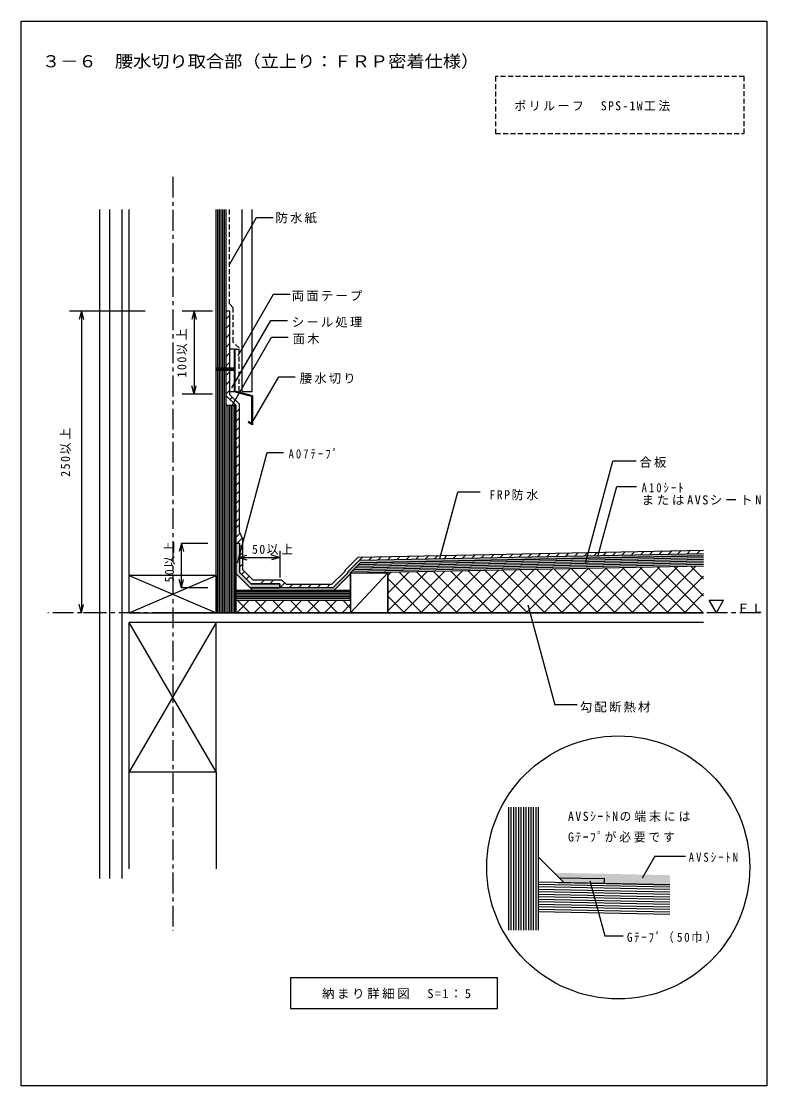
# Model space of a CAD drawing. Units: millimetres, scale not verified. Extents: x -444 to 456, y -658 to 627.
import ezdxf
from ezdxf.enums import TextEntityAlignment as Align

# ---------------------------------------------------------------- set-up
doc = ezdxf.new("R2010")
doc.units = ezdxf.units.MM
doc.header["$LTSCALE"] = 5
doc.linetypes.add('CHAIN1', pattern=[8, 5, -1, 1, -1])
doc.linetypes.add('DASHED1', pattern=[1.8, 1.2, -0.6])
for name, color, linetype in [('0-0_境界寸法', 7, 'Continuous'), ('0-6', 7, 'CHAIN1'), ('A-0', 4, 'Continuous'), ('A-9', 7, 'DASHED1'), ('F-0', 2, 'Continuous')]:
    doc.layers.add(name, color=color, linetype=linetype)
doc.styles.add('ＭＳ ゴシック', font='')
doc.styles.get('ＭＳ ゴシック').set_extended_font_data('MS Gothic')

msp = doc.modelspace()

# ---------------------------------------------------------------- linework, layer by layer
at = {"layer": '0-0_境界寸法'}
for p, q in [((395.546, -86.505), (386.886, -71.505)), ((386.886, -71.505), (404.206, -71.505)), ((395.546, -86.505), (404.206, -71.505))]:
    msp.add_line(p, q, dxfattribs=at)
at = {"layer": '0-0_境界寸法', "color": 2}
for p, q in [((-118.67, -526.78), (-118.67, -564.28)), ((-118.67, -526.78), (131.331, -526.78)), ((131.331, -564.28), (131.331, -526.78)), ((-118.67, -564.28), (131.331, -564.28))]:
    msp.add_line(p, q, dxfattribs=at)
at = {"layer": '0-6'}
msp.add_line((448.856, -86.505), (383.856, -86.505), dxfattribs=at)
at = {"layer": 'A-0', "linetype": 'CHAIN1'}
msp.add_line((-260.724, 439.664), (-260.724, -470.505), dxfattribs=at)
at = {"layer": 'A-0', "color": 7}
for p, q in [((-349.224, 400.426), (-349.224, -407.512)), ((-337.224, 400.426), (-337.224, -407.512)), ((-322.224, 400.426), (-322.224, -407.512)), ((-176.959, 180.52), (-176.959, 400.426)), ((-164.959, 180.52), (-164.959, 400.426)), ((-186.695, 208.823), (-208.224, 208.823)), ((-186.695, 208.223), (-208.224, 208.223)), ((-186.695, 207.623), (-208.224, 207.623)), ((-186.695, 207.023), (-208.224, 207.023)), ((-186.695, 206.423), (-208.224, 206.423)), ((-186.695, 205.823), (-208.224, 205.823)), ((-176.959, 180.52), (-164.959, 180.52)), ((-35.243, -23.249), (-49.224, -37.23)), ((-35.243, -23.249), (380.025, -14.853)), ((-33.974, -26.222), (380.025, -17.854)), ((380.025, -17.854), (-33.974, -26.222)), ((-49.224, -38.263), (-67.467, -56.505)), ((-33.975, -26.224), (-46.347, -38.425)), ((-46.309, -38.387), (-33.974, -26.222)), ((-46.309, -38.387), (-33.975, -26.224)), ((-46.224, -38.304), (-46.224, -71.505)), ((-46.224, -39.505), (-46.224, -38.387)), ((-46.224, -38.472), (-1.224, -38.472)), ((-46.224, -38.472), (-1.224, -38.472)), ((-1.224, -86.505), (-1.224, -38.472)), ((-1.224, -86.505), (-1.224, -38.472)), ((-66.224, -59.505), (-46.224, -39.505)), ((-66.224, -59.505), (-46.224, -39.505)), ((-67.467, -56.505), (-167.224, -56.505)), ((-167.224, -56.505), (-164.224, -56.505)), ((-164.224, -59.505), (-167.224, -56.505)), ((-164.224, -59.505), (-66.224, -59.505)), ((-361.51, -86.505), (-368.657, -86.505)), ((380.025, -86.505), (-260.724, -86.505)), ((381.776, -86.505), (381.727, -86.505)), ((380.025, -98.505), (-260.724, -98.505)), ((204.734, -412.13), (339.467, -414.854))]:
    msp.add_line(p, q, dxfattribs=at)
at = {"layer": 'A-0'}
for p, q in [((-313.224, -41.505), (-313.224, 400.426)), ((-208.224, -86.505), (-208.224, 400.426)), ((-206.224, -86.505), (-206.224, 400.426)), ((-204.224, -86.505), (-204.224, 400.426)), ((-202.224, -86.505), (-202.224, 400.426)), ((-200.224, -86.505), (-200.224, 400.426)), ((-198.224, -86.505), (-198.224, 400.426)), ((-192.384, 333.675), (-159.493, 390.646)), ((-159.493, 390.646), (-139.442, 390.646)), ((-181.928, 223.943), (-139.127, 298.075)), ((-139.127, 298.075), (-119.077, 298.075)), ((-294.089, 277.391), (-385.262, 277.391)), ((-371.155, 277.391), (-373.834, 267.391)), ((-371.155, 277.391), (-368.475, 267.391)), ((-371.155, 277.391), (-371.155, -86.505)), ((-212.62, 277.391), (-249.312, 277.391)), ((-235.04, 277.391), (-237.72, 267.391)), ((-235.04, 277.391), (-232.361, 267.391)), ((-235.04, 277.391), (-235.04, 177.391)), ((-196.224, 268.117), (-191.695, 272.646)), ((-196.224, 256.804), (-191.695, 261.332)), ((-189.314, 185.078), (-142.392, 266.348)), ((-142.392, 266.348), (-122.341, 266.348)), ((-196.224, 245.49), (-191.695, 250.018)), ((-195.696, 246.018), (-191.695, 250.018)), ((-188.605, 164.258), (-141.392, 246.032)), ((-141.392, 246.032), (-121.341, 246.032)), ((-196.224, 234.177), (-191.695, 238.705)), ((-186.695, 231.597), (-191.695, 231.597)), ((-185.695, 231.597), (-180.695, 231.597)), ((-196.224, 222.862), (-191.695, 227.391)), ((-196.224, 222.862), (-191.695, 227.391)), ((-196.224, 211.549), (-191.695, 216.077)), ((-196.224, 188.921), (-191.695, 193.449)), ((-195.696, 200.763), (-191.695, 204.763)), ((-195.696, 189.45), (-191.695, 193.449)), ((-165.224, 142.389), (-132.878, 198.413)), ((-132.878, 198.413), (-112.828, 198.413)), ((-235.04, 177.391), (-237.72, 187.391)), ((-235.04, 177.391), (-232.361, 187.391)), ((-196.224, 177.607), (-191.695, 182.136)), ((-186.695, 180.059), (-191.695, 180.059)), ((-212.62, 177.391), (-249.312, 177.391)), ((-191.623, 170.894), (-188.795, 173.723)), ((-194.224, 163.495), (-194.224, -86.505)), ((-192.224, 163.495), (-192.224, -86.505)), ((-190.224, 163.495), (-190.224, -86.505)), ((-188.224, 163.495), (-188.224, -86.505)), ((-186.224, 163.495), (-186.224, -86.505)), ((-184.224, 155.564), (-180.224, 159.564)), ((-184.224, 144.564), (-180.224, 148.564)), ((-184.224, 133.564), (-180.224, 137.564)), ((-184.224, 122.564), (-180.224, 126.564)), ((-184.224, 111.564), (-180.224, 115.564)), ((-184.224, 100.564), (-180.224, 104.564)), ((-182.56, -26.206), (-146.941, 106.727)), ((-146.941, 106.727), (-126.906, 106.727)), ((-184.224, 89.564), (-180.224, 93.564)), ((237.625, -26.734), (270.578, 96.249)), ((298.701, 96.249), (270.578, 96.249)), ((-184.224, 78.564), (-180.224, 82.564)), ((-184.224, 67.564), (-180.224, 71.564)), ((252.592, -18.729), (275.283, 65.956)), ((275.283, 65.956), (299.309, 65.956)), ((-184.224, 56.564), (-180.224, 60.564)), ((61.837, -20.935), (83.235, 58.922)), ((64.471, -11.105), (83.235, 58.922)), ((110.345, 58.922), (83.235, 58.922)), ((110.345, 58.922), (83.235, 58.922)), ((-184.224, 45.564), (-180.224, 49.564)), ((-184.224, 34.564), (-180.224, 38.564)), ((-184.224, 23.564), (-180.224, 27.564)), ((-184.224, 23.564), (-180.224, 27.564)), ((-184.226, 17.806), (-184.224, 17.808)), ((-184.224, 15.937), (-180.224, 19.937)), ((-184.224, 4.623), (-180.224, 8.623)), ((-184.224, 4.623), (-180.224, 8.623)), ((-183.354, -2.769), (-176.971, 3.614)), ((-250.368, -2.769), (-247.688, -12.769)), ((-250.368, -56.505), (-250.368, -2.769)), ((-179.654, -7.579), (-176.224, -4.149)), ((-131.524, -11.819), (-131.524, -43.819)), ((293.121, -16.61), (296.762, -12.827)), ((304.444, -16.381), (308.073, -12.61)), ((315.092, -16.166), (318.628, -12.491)), ((326.414, -15.937), (330.341, -11.857)), ((337.738, -15.709), (341.664, -11.628)), ((349.06, -15.479), (352.987, -11.399)), ((360.383, -15.25), (364.309, -11.17)), ((372.446, -15.027), (376.372, -10.947)), ((-181.524, -19.886), (-171.523, -17.207)), ((-181.524, -19.886), (-171.523, -22.565)), ((-180.2, -18.004), (-176.2, -14.005)), ((-131.524, -19.886), (-141.523, -22.565)), ((-40.1, -32.348), (380.025, -23.855)), ((-38.058, -30.306), (380.025, -21.855)), ((-36.016, -28.264), (380.025, -19.853)), ((-35.243, -23.249), (-31.32, -19.172)), ((-23.931, -23.031), (-20.008, -18.955)), ((-12.62, -22.814), (-8.697, -18.738)), ((-1.308, -22.596), (2.615, -18.52)), ((10.004, -22.379), (13.926, -18.303)), ((21.316, -22.162), (25.238, -18.086)), ((32.627, -21.945), (36.55, -17.869)), ((43.939, -21.728), (47.861, -17.652)), ((55.25, -21.511), (59.173, -17.435)), ((55.25, -21.511), (59.173, -17.435)), ((66.562, -21.294), (70.485, -17.217)), ((77.874, -21.076), (81.796, -17)), ((89.185, -20.859), (93.108, -16.783)), ((100.497, -20.642), (104.419, -16.566)), ((111.809, -20.425), (115.731, -16.349)), ((123.12, -20.208), (127.043, -16.132)), ((134.432, -19.991), (138.354, -15.914)), ((145.743, -19.773), (149.666, -15.697)), ((157.055, -19.556), (160.977, -15.48)), ((157.055, -19.556), (160.977, -15.48)), ((168.367, -19.338), (172.289, -15.263)), ((179.678, -19.121), (183.6, -15.046)), ((190.99, -18.904), (194.913, -14.828)), ((202.301, -18.687), (206.224, -14.611)), ((213.613, -18.47), (217.536, -14.394)), ((225.184, -17.984), (228.847, -14.177)), ((236.507, -17.755), (240.159, -13.959)), ((247.83, -17.526), (251.47, -13.742)), ((258.905, -17.554), (262.827, -13.478)), ((259.152, -17.297), (262.782, -13.525)), ((270.475, -17.068), (274.139, -13.261)), ((281.798, -16.839), (285.45, -13.044)), ((-180.223, -31.6), (-176.224, -27.6)), ((-177.635, -40.325), (-174.155, -36.845)), ((-1.224, -38.472), (-46.224, -86.505)), ((-1.224, -38.472), (-46.224, -86.505)), ((-44.183, -36.431), (380.025, -27.855)), ((-42.141, -34.389), (380.025, -25.855)), ((-1.224, -84.055), (46.227, -36.603)), ((-1.224, -62.842), (24.576, -37.041)), ((-1.224, -41.629), (2.926, -37.479)), ((12.107, -37.293), (61.319, -86.505)), ((17.539, -86.505), (67.878, -36.166)), ((32.9, -36.873), (82.532, -86.505)), ((38.752, -86.505), (89.529, -35.728)), ((53.692, -36.453), (103.745, -86.505)), ((59.965, -86.505), (111.18, -35.291)), ((74.486, -36.033), (124.958, -86.505)), ((81.179, -86.505), (132.831, -34.853)), ((95.278, -35.612), (146.171, -86.505)), ((102.392, -86.505), (154.482, -34.415)), ((116.071, -35.191), (167.385, -86.505)), ((123.605, -86.505), (176.132, -33.977)), ((136.864, -34.771), (188.598, -86.505)), ((144.818, -86.505), (197.783, -33.539)), ((157.657, -34.351), (209.811, -86.505)), ((166.031, -86.505), (219.435, -33.102)), ((178.45, -33.93), (231.024, -86.505)), ((187.245, -86.505), (241.085, -32.665)), ((199.242, -33.51), (252.237, -86.505)), ((208.458, -86.505), (262.736, -32.227)), ((220.036, -33.09), (273.45, -86.505)), ((229.671, -86.505), (284.387, -31.789)), ((240.828, -32.669), (294.664, -86.505)), ((250.885, -86.505), (306.038, -31.351)), ((261.621, -32.249), (315.877, -86.505)), ((272.098, -86.505), (327.689, -30.913)), ((282.414, -31.829), (336.776, -86.19)), ((293.31, -86.505), (349.34, -30.476)), ((303.207, -31.409), (358.303, -86.505)), ((314.524, -86.505), (370.991, -30.038)), ((324, -30.988), (380.025, -87.014)), ((344.38, -30.576), (380.025, -66.221)), ((364.761, -30.164), (380.025, -45.428)), ((-313.224, -86.505), (-208.224, -41.505)), ((-313.224, -41.505), (-208.224, -86.505)), ((-250.368, -56.505), (-253.047, -46.504)), ((-250.368, -56.505), (-247.688, -46.504)), ((-171.978, -45.982), (-168.498, -42.503)), ((-154.841, -51.805), (-150.342, -47.305)), ((-143.528, -51.805), (-139.028, -47.305)), ((-131.524, -56.505), (-125.534, -50.515)), ((-1.224, -45.175), (40.105, -86.505)), ((335.737, -86.505), (380.025, -42.217)), ((-218.368, -56.505), (-250.368, -56.505)), ((-46.224, -61.505), (-184.224, -61.505)), ((-46.224, -63.505), (-184.224, -63.505)), ((-131.524, -51.805), (-166.155, -51.805)), ((-120.211, -56.505), (-116.21, -52.505)), ((-108.897, -56.505), (-104.897, -52.505)), ((-97.583, -56.505), (-93.583, -52.505)), ((-86.269, -56.505), (-82.269, -52.505)), ((-74.956, -56.505), (-70.956, -52.505)), ((356.95, -86.505), (380.025, -63.43)), ((-371.155, -86.505), (-373.834, -76.505)), ((-371.155, -86.505), (-368.475, -76.505)), ((-46.224, -65.505), (-184.224, -65.505)), ((-46.224, -67.505), (-184.224, -67.505)), ((-46.224, -69.505), (-184.224, -69.505)), ((-183.62, -86.505), (-168.62, -71.505)), ((-182.852, -71.505), (-167.852, -86.505)), ((-162.407, -86.505), (-147.407, -71.505)), ((-161.639, -71.505), (-146.639, -86.505)), ((-141.194, -86.505), (-126.194, -71.505)), ((-140.426, -71.505), (-125.426, -86.505)), ((-119.981, -86.505), (-104.981, -71.505)), ((-119.213, -71.505), (-104.213, -86.505)), ((-116.21, -67.505), (-116.21, -67.505)), ((-98.767, -86.505), (-83.767, -71.505)), ((-98, -71.505), (-83, -86.505)), ((-77.554, -86.505), (-62.554, -71.505)), ((-76.787, -71.505), (-61.787, -86.505)), ((-56.341, -86.505), (-46.224, -76.388)), ((-55.573, -71.505), (-46.224, -80.854)), ((-1.224, -66.388), (18.892, -86.505)), ((168.058, -77.086), (200.371, -197.68)), ((-208.224, -98.505), (-313.224, -278.505)), ((-208.224, -278.505), (-313.224, -98.505)), ((227.481, -197.68), (200.371, -197.68)), ((227.481, -197.68), (200.371, -197.68)), ((-313.224, -395.512), (-313.224, -278.505)), ((-208.224, -278.505), (-208.224, -395.512)), ((147.539, -321.421), (147.539, -469.739)), ((150.54, -321.421), (150.54, -469.739)), ((153.539, -321.421), (153.539, -469.739)), ((156.539, -321.421), (156.539, -469.739)), ((159.54, -321.421), (159.54, -469.739)), ((165.539, -321.421), (165.539, -469.739)), ((168.539, -321.421), (168.539, -469.739)), ((171.54, -321.421), (171.54, -469.739)), ((174.539, -321.421), (174.539, -469.739)), ((177.539, -321.421), (177.539, -469.739)), ((321.322, -380.231), (305.797, -407.121)), ((321.322, -380.231), (358.426, -380.231)), ((339.467, -417.855), (180.54, -414.642)), ((339.467, -420.855), (180.54, -417.642)), ((339.467, -423.855), (180.54, -420.642)), ((339.467, -426.856), (180.54, -423.643)), ((339.467, -429.856), (180.54, -426.643)), ((339.467, -435.857), (180.54, -432.644)), ((339.467, -438.858), (180.54, -435.645)), ((339.467, -441.858), (180.54, -438.646)), ((339.467, -444.859), (180.54, -441.646)), ((339.467, -447.86), (180.54, -444.647))]:
    msp.add_line(p, q, dxfattribs=at)
at = {"layer": 'A-0', "color": 3}
for p, q in [((-196.224, -86.505), (-196.224, 400.426)), ((-186.695, 231.597), (-185.695, 231.597)), ((-185.695, 231.597), (-185.695, 180.826)), ((-165.552, 174.393), (-186.695, 180.059)), ((-164.552, 175.161), (-185.695, 180.826)), ((-165.552, 174.393), (-165.552, 141.893)), ((-164.552, 175.161), (-164.552, 140.161)), ((-184.224, 163.495), (-196.224, 163.495)), ((-184.224, -86.505), (-184.224, 163.495)), ((-164.552, 140.161), (-169.764, 143.17)), ((-165.552, 141.893), (-169.496, 144.17)), ((-49.224, -37.23), (-35.243, -23.249)), ((-35.243, -23.249), (380.025, -14.853)), ((-33.975, -26.224), (380.025, -17.854)), ((-67.467, -56.505), (-49.224, -38.263)), ((-49.224, -37.23), (-49.224, -38.263)), ((-46.224, -38.472), (-33.974, -26.222)), ((-46.224, -38.472), (380.025, -29.856)), ((-313.224, -86.505), (-313.224, -41.505)), ((-208.224, -41.505), (-313.224, -41.505)), ((-208.224, -41.505), (-208.224, -86.505)), ((-46.224, -71.505), (-46.224, -39.505)), ((-46.224, -59.505), (-184.224, -59.505)), ((-67.467, -56.505), (-167.224, -56.505)), ((-184.224, -71.505), (-46.224, -71.505)), ((-46.224, -86.505), (-184.224, -86.505)), ((-313.224, -278.505), (-313.224, -98.505)), ((-208.224, -278.505), (-208.224, -98.505)), ((-313.224, -278.505), (-208.224, -278.505)), ((144.539, -321.421), (144.539, -469.739)), ((162.54, -321.421), (162.54, -469.739)), ((180.54, -321.421), (180.54, -469.739)), ((211.414, -412.265), (180.735, -381.586)), ((205.526, -406.377), (260.103, -407.497)), ((260.103, -406.741), (260.109, -406.741)), ((260.103, -407.497), (260.103, -413.25)), ((299.788, -410.798), (299.785, -410.798)), ((339.467, -414.854), (180.54, -411.641)), ((339.467, -432.856), (180.54, -429.644)), ((339.467, -450.86), (180.54, -447.647))]:
    msp.add_line(p, q, dxfattribs=at)
at = {"layer": 'A-0', "color": 2}
for p, q in [((-191.695, 277.391), (-196.224, 277.391)), ((-191.695, 176.624), (-191.695, 277.391)), ((-184.224, 163.495), (-196.224, 175.495)), ((-191.695, 176.624), (-180.224, 165.152)), ((-180.224, 10.578), (-180.224, 165.152)), ((-180.054, 10.578), (-176.224, 1.926)), ((-176.224, -34.777), (-176.224, 1.926)), ((-180.401, -2.805), (-184.224, -2.805)), ((-180.401, -2.805), (-180.401, -37.559)), ((-36.933, -19.282), (380.025, -10.853)), ((-53.224, -35.573), (-36.933, -19.282)), ((-166.155, -51.805), (-180.401, -37.559)), ((-163.695, -47.305), (-176.224, -34.777)), ((-69.124, -52.505), (-53.224, -36.605)), ((-53.224, -35.573), (-53.224, -36.605)), ((-184.224, -39.505), (-167.224, -56.505)), ((-129.022, -47.305), (-163.695, -47.305)), ((-129.022, -47.305), (-123.373, -52.505)), ((-69.124, -52.505), (-123.373, -52.505))]:
    msp.add_line(p, q, dxfattribs=at)
at = {"layer": 'A-0', "color": 3, "linetype": 'DASHED1'}
for p, q in [((-187.695, 240.107), (-187.695, 281.646)), ((-180.695, 233.107), (-187.695, 240.107)), ((-180.695, 180.85), (-180.695, 233.107))]:
    msp.add_line(p, q, dxfattribs=at)
at = {"layer": 'A-0', "color": 7, "linetype": 'CHAIN1'}
msp.add_line((-260.724, -86.505), (-411.541, -86.505), dxfattribs=at)
at = {"layer": 'A-0', "color": 3, "linetype": 'DASHED1'}
for points in [[(-187.695, 281.646), (-192.224, 286.174), (-192.224, 400.426)], [(-186.695, 231.597), (-185.695, 231.597), (-180.695, 231.597)]]:
    msp.add_lwpolyline(points, dxfattribs=at)
at = {"layer": 'A-0', "color": 3}
for points in [[(-186.695, 231.597), (-186.695, 231.462), (-186.695, 180.059)], [(-46.224, -38.472), (-1.224, -38.472), (-1.224, -86.505), (-46.224, -86.505)], [(-184.224, -71.505), (-46.224, -71.505), (-46.224, -86.505)]]:
    msp.add_lwpolyline(points, dxfattribs=at)
at = {"layer": 'A-0'}
for points in [[(-218.368, -2.769), (-250.368, -2.769), (-253.047, -12.769)], [(-181.524, -19.886), (-131.524, -19.886), (-141.523, -17.207)], [(-167.224, -56.505), (-131.524, -56.505), (-131.524, -51.805)], [(242.884, -410.319), (260.691, -476.776), (283.014, -476.776)]]:
    msp.add_lwpolyline(points, dxfattribs=at)
at = {"layer": 'A-0', "color": 7}
msp.add_lwpolyline([(-46.224, -38.472), (-33.975, -26.224), (-33.974, -26.222)], dxfattribs=at)
at = {"layer": 'A-0', "color": 2}
msp.add_lwpolyline([(-166.155, -51.805), (-131.524, -51.805), (-131.524, -56.505)], dxfattribs=at)
at = {"layer": 'A-0', "color": 7}
msp.add_circle((277.052, -394.023), 158.804, dxfattribs=at)
at = {"layer": 'A-0', "color": 9}
for points in [[(-180.401, -2.805), (-184.224, -2.805), (-184.224, -39.505)], [(-184.224, -39.505), (-180.401, -37.559), (-180.401, -2.805)], [(-184.224, -39.505), (-167.224, -56.505), (-180.401, -37.559)], [(-167.224, -56.505), (-166.155, -51.805), (-180.401, -37.559)], [(-167.224, -56.505), (-131.524, -56.505), (-131.524, -51.805)], [(-167.224, -56.505), (-131.524, -51.805), (-166.155, -51.805)]]:
    msp.add_solid(points, dxfattribs=at)
at = {"layer": 'A-0', "color": 7}
for points in [[(-66.224, -59.505), (-35.243, -23.249), (-67.467, -56.505)], [(-66.224, -59.505), (-33.974, -26.222), (-35.243, -23.249)], [(-35.243, -23.249), (-33.975, -26.224), (380.025, -14.853), (380.025, -17.854)], [(-66.224, -59.505), (-33.975, -26.224), (-33.974, -26.222)], [(-167.225, -56.505), (-164.224, -59.505), (-66.224, -59.505)], [(-66.224, -59.505), (-67.467, -56.505), (-167.225, -56.505)], [(199.628, -400.479), (205.526, -406.377), (260.103, -407.497)], [(260.103, -407.497), (339.571, -403.399), (199.628, -400.479)], [(260.103, -407.497), (339.467, -414.854), (339.571, -403.399)], [(260.103, -407.497), (260.103, -413.25), (339.467, -414.854)]]:
    msp.add_solid(points, dxfattribs=at)
at = {"layer": 'A-0', "color": 254}
msp.add_solid([(205.526, -406.377), (211.414, -412.265), (260.103, -407.497), (260.103, -413.25)], dxfattribs=at)
at = {"layer": 'A-9'}
for p, q in [((429.032, 560.675), (129.032, 560.675)), ((129.032, 560.675), (129.032, 492.037)), ((429.032, 492.037), (429.032, 560.675)), ((129.032, 492.037), (429.032, 492.037))]:
    msp.add_line(p, q, dxfattribs=at)
at = {"layer": 'A-9', "color": 3, "linetype": 'Continuous'}
for p, q in [((-313.224, -86.505), (380.025, -86.505)), ((380.025, -98.505), (-313.224, -98.505))]:
    msp.add_line(p, q, dxfattribs=at)
at = {"layer": 'F-0'}
msp.add_lwpolyline([(-443.669, -657.534), (-443.669, 627.466), (456.331, 627.466), (456.331, -657.534)], close=True, dxfattribs=at)

# ---------------------------------------------------------------- texts
at = {"layer": '0-0_境界寸法', "style": 'ＭＳ ゴシック', "width": 1.1}
msp.add_text('３－６\u3000腰水切り取合部（立上り：ＦＲＰ密着仕様）', height=14.66, dxfattribs=at).set_placement((-418.669, 567.465), align=Align.BOTTOM_LEFT)
at = {"layer": '0-0_境界寸法', "char_height": 11, "attachment_point": 7, "style": 'ＭＳ ゴシック'}
for s, insert in [('\\T1.17;ＦＬ', (420.546, -86.505)), ('\\T1.21;納まり詳細図\u3000S=1：5', (-80.544, -553.03))]:
    msp.add_mtext(s, dxfattribs=dict(at, insert=insert))
at = {"layer": 'A-0', "color": 7, "char_height": 11, "attachment_point": 7, "style": 'ＭＳ ゴシック'}
for s, insert in [('\\T1.17;防水紙', (-136.782, 383.273)), ('\\T1.17;両面テープ', (-117.137, 289.433)), ('\\T1.17;シール処理', (-117.137, 257.706)), ('\\T1.17;面木', (-116.137, 237.39)), ('\\T1.17;腰水切り', (-107.623, 189.771)), ('\\T1.39;\\W0.85;A07ﾃｰﾌﾟ', (-120.943, 99.227)), ('\\T1.17;合板', (302.599, 88.433)), ('\\T1.39;\\W0.85;A10ｼｰﾄ', (305.273, 58.457)), ('\\T1.26;\\W0.95;FRP防水', (121.429, 49.141)), ('\\T1.26;\\W0.95;FRP防水', (121.429, 49.141)), ('\\T1.22;またはAVSシートN', (305.273, 43.457)), ('\\T1.24;\\W0.95;50以上', (-165.105, -16.663)), ('\\T1.17;勾配断熱材', (230.685, -207.109)), ('\\T1.25;\\W0.95;AVSｼｰﾄNの端末には', (216.377, -339.009)), ('\\T1.24;\\W0.95;Gﾃｰﾌﾟが必要です', (216.377, -364.009)), ('\\T1.39;\\W0.85;AVSｼｰﾄN', (362.219, -387.678)), ('\\T1.28;\\W0.9;Gﾃｰﾌﾟ（50巾）', (287.519, -485.19))]:
    msp.add_mtext(s, dxfattribs=dict(at, insert=insert))
at = {"layer": 'A-0', "color": 7, "char_height": 11, "attachment_point": 7, "rotation": 90, "style": 'ＭＳ ゴシック'}
for s, insert in [('\\T1.26;\\W0.95;100以上', (-243.153, 197.522)), ('\\T1.26;\\W0.95;250以上', (-383.775, 77.633)), ('\\T1.24;\\W0.95;50以上', (-258.118, -50.061))]:
    msp.add_mtext(s, dxfattribs=dict(at, insert=insert))
at = {"layer": 'A-9', "insert": (151.703, 518.715), "char_height": 11, "attachment_point": 7, "style": 'ＭＳ ゴシック'}
msp.add_mtext('\\T1.22;\\W0.95;ポリルーフ\u3000SPS-1W工法', dxfattribs=at)

doc.saveas('drawing.dxf')
